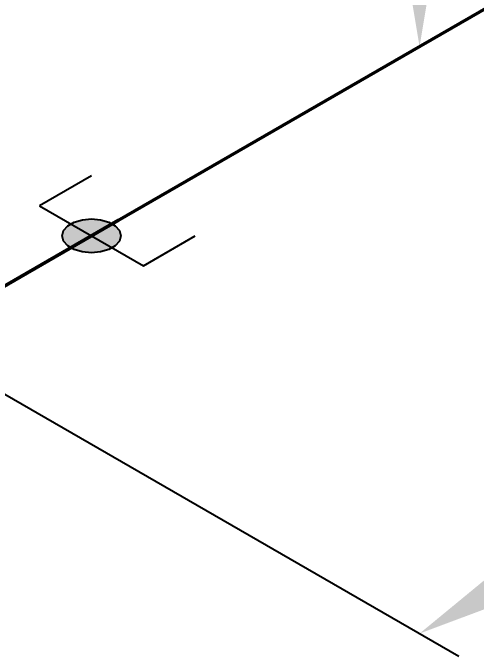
# Model space of a CAD drawing. Header units: millimetres. Extents: x 0 to 594, y 0 to 420.
# Drawn here: x 276.98 to 288.8, y 97.62 to 114.06 of the extents above; entities that cross this region are included whole.
import ezdxf

# ---------------------------------------------------------------- set-up
doc = ezdxf.new("R2010")
doc.units = ezdxf.units.MM
doc.header["$LTSCALE"] = 0.25
doc.layers.add('용접', color=1, linetype='Continuous')
doc.layers.add('치수', color=1, linetype='Continuous')
doc.layers.add('파이프 작은 보어', color=30, linetype='Continuous', lineweight=50)
doc.styles.add('AdskIsoMetric', font='arial.ttf', dxfattribs={"width": 0.8, "height": 2.5})
doc.styles.add('AdskIsoMetric-30', font='arial.ttf', dxfattribs={"width": 0.8, "height": 2.5})
doc.dimstyles.new('AdskIsoMetric', dxfattribs={"dimtxt": 2.5, "dimasz": 2.5, "dimexe": 1, "dimexo": 2, "dimgap": 0.8, "dimtad": 1, "dimdec": 0, "dimrnd": 1, "dimzin": 0, "dimdsep": 46, "dimtxsty": 'AdskIsoMetric', "dimcen": 0, "dimclrt": 7, "dimadec": 0, "dimazin": 0, "dimtfac": 1, "dimtdec": 0, "dimtmove": 1, "dimatfit": 3, "dimfxl": 0, "dimfrac": 2, "dimtolj": 1, "dimtzin": 0, "dimarcsym": 0})

# ---------------------------------------------------------------- blocks, each defined once
blk = doc.blocks.new('*D92')
at = {"layer": 'Defpoints', "color": 0}
for p in [(357.332, 153.599), (370.322, 146.099), (274.369, 105.701)]:
    blk.add_point(p, dxfattribs=at)
at = {"layer": '치수', "color": 0, "lineweight": -2}
for p, q in [((359.332, 152.444), (371.322, 145.522)), ((289.525, 99.451), (368.157, 144.849)), ((276.369, 104.546), (288.36, 97.623))]:
    blk.add_line(p, q, dxfattribs=at)
at = {"layer": '치수', "color": 0}
for points in [[(367.949, 145.21), (368.365, 144.488), (370.322, 146.099)], [(289.316, 99.812), (289.733, 99.09), (287.36, 98.201)]]:
    blk.add_solid(points, dxfattribs=at)
at = {"layer": '치수', "color": 7, "insert": (326.574, 123.459), "char_height": 2.5, "attachment_point": 5, "rotation": 30, "style": 'AdskIsoMetric-30'}
blk.add_mtext('\\A1;48822', dxfattribs=at)
blk = doc.blocks.new('*D93')
at = {"layer": 'Defpoints', "color": 0}
for p in [(274.369, 129.856), (287.36, 113.201), (274.369, 105.701)]:
    blk.add_point(p, dxfattribs=at)
at = {"layer": '치수', "color": 0, "lineweight": -2}
for p, q in [((276.369, 131.011), (288.36, 137.933)), ((287.36, 134.856), (287.36, 115.701))]:
    blk.add_line(p, q, dxfattribs=at)
at = {"layer": '치수', "color": 0}
for points in [[(286.943, 134.856), (287.776, 134.856), (287.36, 137.356)], [(286.943, 115.701), (287.776, 115.701), (287.36, 113.201)]]:
    blk.add_solid(points, dxfattribs=at)
at = {"layer": '치수', "color": 7, "insert": (285.093, 123.969), "char_height": 2.5, "attachment_point": 5, "rotation": 90, "style": 'AdskIsoMetric-30'}
blk.add_mtext('\\A1;5841', dxfattribs=at)
blk = doc.blocks.new('엘보우-1-Iso2DSkew180')
at = {"color": 0, "linetype": 'ByBlock', "lineweight": -2, "extrusion": (0.707107, -0.408248, 0.57735)}
for p, q in [((0, 6.124), (0, 0.798)), ((0.691, 0.399), (5.303, 3.062))]:
    blk.add_line(p, q, dxfattribs=at)
at = {"linetype": 'ByBlock'}
blk.add_ellipse((0.691, 1.197), major_axis=(0.489, 0.846), ratio=0.57735, start_param=2.356194, end_param=3.926991, dxfattribs=at)
blk = doc.blocks.new('SocketWeld-1-IsoRight')
blk.add_hatch(color=256).paths.add_polyline_path([(0.0055, 0.0371), (0.0057, 0.0369), (0.006, 0.0367), (0.0062, 0.0365), (0.0064, 0.0363), (0.0066, 0.0361), (0.0068, 0.0359), (0.007, 0.0357), (0.0072, 0.0355), (0.0075, 0.0353), (0.0077, 0.0351), (0.0079, 0.0349), (0.0081, 0.0347), (0.0083, 0.0345), (0.0085, 0.0343), (0.0088, 0.0341), (0.009, 0.0339), (0.0092, 0.0337), (0.0094, 0.0334), (0.0096, 0.0332), (0.0098, 0.033), (0.01, 0.0328), (0.0103, 0.0326), (0.0105, 0.0324), (0.0107, 0.0322), (0.0109, 0.032), (0.0111, 0.0318), (0.0113, 0.0316), (0.0115, 0.0314), (0.0118, 0.0312), (0.012, 0.031), (0.0122, 0.0308), (0.0124, 0.0306), (0.0126, 0.0304), (0.0128, 0.0302), (0.013, 0.03), (0.0133, 0.0298), (0.0135, 0.0296), (0.0137, 0.0294), (0.0139, 0.0292), (0.0141, 0.0289), (0.0143, 0.0287), (0.0145, 0.0285), (0.0148, 0.0283), (0.015, 0.0281), (0.0152, 0.0279), (0.0154, 0.0277), (0.0156, 0.0275), (0.0158, 0.0273), (0.0161, 0.0271), (0.0161, 0.0271), (0.0162, 0.0268), (0.0164, 0.0266), (0.0166, 0.0263), (0.0168, 0.0261), (0.017, 0.0258), (0.0171, 0.0256), (0.0173, 0.0253), (0.0175, 0.025), (0.0177, 0.0248), (0.0179, 0.0245), (0.0181, 0.0243), (0.0182, 0.024), (0.0184, 0.0237), (0.0186, 0.0235), (0.0188, 0.0232), (0.019, 0.023), (0.0192, 0.0227), (0.0193, 0.0225), (0.0195, 0.0222), (0.0197, 0.0219), (0.0199, 0.0217), (0.0201, 0.0214), (0.0203, 0.0212), (0.0204, 0.0209), (0.0206, 0.0206), (0.0208, 0.0204), (0.021, 0.0201), (0.0212, 0.0199), (0.0213, 0.0196), (0.0215, 0.0193), (0.0217, 0.0191), (0.0219, 0.0188), (0.0221, 0.0186), (0.0223, 0.0183), (0.0224, 0.0181), (0.0226, 0.0178), (0.0228, 0.0175), (0.023, 0.0173), (0.0232, 0.017), (0.0234, 0.0168), (0.0235, 0.0165), (0.0237, 0.0162), (0.0239, 0.016), (0.0241, 0.0157), (0.0243, 0.0155), (0.0245, 0.0152), (0.0246, 0.015), (0.0248, 0.0147), (0.025, 0.0144), (0.025, 0.0144), (0.0251, 0.0141), (0.0253, 0.0139), (0.0254, 0.0136), (0.0255, 0.0133), (0.0257, 0.013), (0.0258, 0.0127), (0.0259, 0.0124), (0.0261, 0.0121), (0.0262, 0.0118), (0.0263, 0.0116), (0.0265, 0.0113), (0.0266, 0.011), (0.0267, 0.0107), (0.0269, 0.0104), (0.027, 0.0101), (0.0271, 0.0098), (0.0273, 0.0095), (0.0274, 0.0093), (0.0275, 0.009), (0.0277, 0.0087), (0.0278, 0.0084), (0.0279, 0.0081), (0.0281, 0.0078), (0.0282, 0.0075), (0.0283, 0.0072), (0.0284, 0.007), (0.0286, 0.0067), (0.0287, 0.0064), (0.0288, 0.0061), (0.029, 0.0058), (0.0291, 0.0055), (0.0292, 0.0052), (0.0294, 0.0049), (0.0295, 0.0047), (0.0296, 0.0044), (0.0298, 0.0041), (0.0299, 0.0038), (0.03, 0.0035), (0.0302, 0.0032), (0.0303, 0.0029), (0.0304, 0.0026), (0.0306, 0.0024), (0.0307, 0.0021), (0.0308, 0.0018), (0.031, 0.0015), (0.0311, 0.0012), (0.0312, 0.0009), (0.0314, 0.0006), (0.0315, 0.0003), (0.0315, 0.0003), (0.0316, 0.0001), (0.0316, -0.0002), (0.0317, -0.0005), (0.0318, -0.0008), (0.0319, -0.0011), (0.0319, -0.0014), (0.032, -0.0017), (0.0321, -0.002), (0.0321, -0.0022), (0.0322, -0.0025), (0.0323, -0.0028), (0.0323, -0.0031), (0.0324, -0.0034), (0.0325, -0.0037), (0.0325, -0.004), (0.0326, -0.0043), (0.0327, -0.0046), (0.0328, -0.0048), (0.0328, -0.0051), (0.0329, -0.0054), (0.033, -0.0057), (0.033, -0.006), (0.0331, -0.0063), (0.0332, -0.0066), (0.0332, -0.0069), (0.0333, -0.0071), (0.0334, -0.0074), (0.0335, -0.0077), (0.0335, -0.008), (0.0336, -0.0083), (0.0337, -0.0086), (0.0337, -0.0089), (0.0338, -0.0092), (0.0339, -0.0095), (0.0339, -0.0097), (0.034, -0.01), (0.0341, -0.0103), (0.0342, -0.0106), (0.0342, -0.0109), (0.0343, -0.0112), (0.0344, -0.0115), (0.0344, -0.0118), (0.0345, -0.012), (0.0346, -0.0123), (0.0346, -0.0126), (0.0347, -0.0129), (0.0348, -0.0132), (0.0349, -0.0135), (0.0349, -0.0138), (0.0349, -0.0138), (0.0349, -0.014), (0.0349, -0.0143), (0.0349, -0.0146), (0.0349, -0.0148), (0.0349, -0.0151), (0.0349, -0.0153), (0.0349, -0.0156), (0.0349, -0.0159), (0.0349, -0.0161), (0.0349, -0.0164), (0.0349, -0.0166), (0.0349, -0.0169), (0.0349, -0.0172), (0.0349, -0.0174), (0.0349, -0.0177), (0.0349, -0.0179), (0.0349, -0.0182), (0.0349, -0.0185), (0.0349, -0.0187), (0.0349, -0.019), (0.0349, -0.0192), (0.0349, -0.0195), (0.0349, -0.0198), (0.0349, -0.02), (0.0349, -0.0203), (0.0349, -0.0206), (0.0349, -0.0208), (0.0349, -0.0211), (0.0349, -0.0213), (0.0349, -0.0216), (0.0349, -0.0219), (0.0349, -0.0221), (0.0349, -0.0224), (0.0349, -0.0226), (0.0349, -0.0229), (0.0349, -0.0232), (0.0349, -0.0234), (0.0349, -0.0237), (0.0349, -0.0239), (0.0349, -0.0242), (0.0349, -0.0245), (0.0349, -0.0247), (0.0349, -0.025), (0.0349, -0.0252), (0.0349, -0.0255), (0.0349, -0.0258), (0.0349, -0.026), (0.0349, -0.0263), (0.0349, -0.0265), (0.0349, -0.0265), (0.0349, -0.0268), (0.0348, -0.027), (0.0347, -0.0272), (0.0346, -0.0274), (0.0346, -0.0276), (0.0345, -0.0278), (0.0344, -0.028), (0.0344, -0.0282), (0.0343, -0.0284), (0.0342, -0.0286), (0.0342, -0.0288), (0.0341, -0.029), (0.034, -0.0292), (0.0339, -0.0295), (0.0339, -0.0297), (0.0338, -0.0299), (0.0337, -0.0301), (0.0337, -0.0303), (0.0336, -0.0305), (0.0335, -0.0307), (0.0335, -0.0309), (0.0334, -0.0311), (0.0333, -0.0313), (0.0332, -0.0315), (0.0332, -0.0317), (0.0331, -0.0319), (0.033, -0.0322), (0.033, -0.0324), (0.0329, -0.0326), (0.0328, -0.0328), (0.0328, -0.033), (0.0327, -0.0332), (0.0326, -0.0334), (0.0325, -0.0336), (0.0325, -0.0338), (0.0324, -0.034), (0.0323, -0.0342), (0.0323, -0.0344), (0.0322, -0.0346), (0.0321, -0.0349), (0.0321, -0.0351), (0.032, -0.0353), (0.0319, -0.0355), (0.0319, -0.0357), (0.0318, -0.0359), (0.0317, -0.0361), (0.0316, -0.0363), (0.0316, -0.0365), (0.0315, -0.0367), (0.0315, -0.0367), (0.0314, -0.0369), (0.0312, -0.037), (0.0311, -0.0371), (0.031, -0.0373), (0.0308, -0.0374), (0.0307, -0.0375), (0.0306, -0.0377), (0.0304, -0.0378), (0.0303, -0.0379), (0.0302, -0.0381), (0.03, -0.0382), (0.0299, -0.0383), (0.0298, -0.0385), (0.0296, -0.0386), (0.0295, -0.0387), (0.0294, -0.0389), (0.0292, -0.039), (0.0291, -0.0391), (0.029, -0.0393), (0.0288, -0.0394), (0.0287, -0.0395), (0.0286, -0.0397), (0.0284, -0.0398), (0.0283, -0.0399), (0.0282, -0.0401), (0.0281, -0.0402), (0.0279, -0.0403), (0.0278, -0.0405), (0.0277, -0.0406), (0.0275, -0.0408), (0.0274, -0.0409), (0.0273, -0.041), (0.0271, -0.0412), (0.027, -0.0413), (0.0269, -0.0414), (0.0267, -0.0416), (0.0266, -0.0417), (0.0265, -0.0418), (0.0263, -0.042), (0.0262, -0.0421), (0.0261, -0.0422), (0.0259, -0.0424), (0.0258, -0.0425), (0.0257, -0.0426), (0.0255, -0.0428), (0.0254, -0.0429), (0.0253, -0.043), (0.0251, -0.0432), (0.025, -0.0433), (0.025, -0.0433), (0.0248, -0.0433), (0.0246, -0.0434), (0.0245, -0.0434), (0.0243, -0.0435), (0.0241, -0.0435), (0.0239, -0.0436), (0.0237, -0.0436), (0.0235, -0.0437), (0.0234, -0.0437), (0.0232, -0.0438), (0.023, -0.0438), (0.0228, -0.0439), (0.0226, -0.0439), (0.0224, -0.044), (0.0223, -0.044), (0.0221, -0.0441), (0.0219, -0.0441), (0.0217, -0.0442), (0.0215, -0.0442), (0.0213, -0.0443), (0.0212, -0.0443), (0.021, -0.0444), (0.0208, -0.0444), (0.0206, -0.0444), (0.0204, -0.0445), (0.0203, -0.0445), (0.0201, -0.0446), (0.0199, -0.0446), (0.0197, -0.0447), (0.0195, -0.0447), (0.0193, -0.0448), (0.0192, -0.0448), (0.019, -0.0449), (0.0188, -0.0449), (0.0186, -0.045), (0.0184, -0.045), (0.0182, -0.0451), (0.0181, -0.0451), (0.0179, -0.0452), (0.0177, -0.0452), (0.0175, -0.0453), (0.0173, -0.0453), (0.0171, -0.0454), (0.017, -0.0454), (0.0168, -0.0455), (0.0166, -0.0455), (0.0164, -0.0455), (0.0162, -0.0456), (0.0161, -0.0456), (0.0161, -0.0456), (0.0158, -0.0456), (0.0156, -0.0456), (0.0154, -0.0455), (0.0152, -0.0455), (0.015, -0.0454), (0.0148, -0.0454), (0.0145, -0.0453), (0.0143, -0.0453), (0.0141, -0.0453), (0.0139, -0.0452), (0.0137, -0.0452), (0.0135, -0.0451), (0.0133, -0.0451), (0.013, -0.045), (0.0128, -0.045), (0.0126, -0.0449), (0.0124, -0.0449), (0.0122, -0.0449), (0.012, -0.0448), (0.0118, -0.0448), (0.0115, -0.0447), (0.0113, -0.0447), (0.0111, -0.0446), (0.0109, -0.0446), (0.0107, -0.0446), (0.0105, -0.0445), (0.0103, -0.0445), (0.01, -0.0444), (0.0098, -0.0444), (0.0096, -0.0443), (0.0094, -0.0443), (0.0092, -0.0443), (0.009, -0.0442), (0.0088, -0.0442), (0.0085, -0.0441), (0.0083, -0.0441), (0.0081, -0.044), (0.0079, -0.044), (0.0077, -0.0439), (0.0075, -0.0439), (0.0072, -0.0439), (0.007, -0.0438), (0.0068, -0.0438), (0.0066, -0.0437), (0.0064, -0.0437), (0.0062, -0.0436), (0.006, -0.0436), (0.0057, -0.0436), (0.0055, -0.0435), (0.0055, -0.0435), (0.0053, -0.0434), (0.0051, -0.0433), (0.0049, -0.0431), (0.0046, -0.043), (0.0044, -0.0429), (0.0042, -0.0427), (0.004, -0.0426), (0.0037, -0.0425), (0.0035, -0.0423), (0.0033, -0.0422), (0.003, -0.0421), (0.0028, -0.042), (0.0026, -0.0418), (0.0024, -0.0417), (0.0021, -0.0416), (0.0019, -0.0414), (0.0017, -0.0413), (0.0015, -0.0412), (0.0012, -0.041), (0.001, -0.0409), (0.0008, -0.0408), (0.0006, -0.0406), (0.0003, -0.0405), (0.0001, -0.0404), (-0.0001, -0.0403), (-0.0003, -0.0401), (-0.0006, -0.04), (-0.0008, -0.0399), (-0.001, -0.0397), (-0.0012, -0.0396), (-0.0015, -0.0395), (-0.0017, -0.0393), (-0.0019, -0.0392), (-0.0021, -0.0391), (-0.0024, -0.039), (-0.0026, -0.0388), (-0.0028, -0.0387), (-0.003, -0.0386), (-0.0033, -0.0384), (-0.0035, -0.0383), (-0.0037, -0.0382), (-0.004, -0.038), (-0.0042, -0.0379), (-0.0044, -0.0378), (-0.0046, -0.0377), (-0.0049, -0.0375), (-0.0051, -0.0374), (-0.0053, -0.0373), (-0.0055, -0.0371), (-0.0055, -0.0371), (-0.0057, -0.0369), (-0.006, -0.0367), (-0.0062, -0.0365), (-0.0064, -0.0363), (-0.0066, -0.0361), (-0.0068, -0.0359), (-0.007, -0.0357), (-0.0072, -0.0355), (-0.0075, -0.0353), (-0.0077, -0.0351), (-0.0079, -0.0349), (-0.0081, -0.0347), (-0.0083, -0.0345), (-0.0085, -0.0343), (-0.0088, -0.0341), (-0.009, -0.0339), (-0.0092, -0.0337), (-0.0094, -0.0334), (-0.0096, -0.0332), (-0.0098, -0.033), (-0.01, -0.0328), (-0.0103, -0.0326), (-0.0105, -0.0324), (-0.0107, -0.0322), (-0.0109, -0.032), (-0.0111, -0.0318), (-0.0113, -0.0316), (-0.0115, -0.0314), (-0.0118, -0.0312), (-0.012, -0.031), (-0.0122, -0.0308), (-0.0124, -0.0306), (-0.0126, -0.0304), (-0.0128, -0.0302), (-0.013, -0.03), (-0.0133, -0.0298), (-0.0135, -0.0296), (-0.0137, -0.0294), (-0.0139, -0.0292), (-0.0141, -0.0289), (-0.0143, -0.0287), (-0.0145, -0.0285), (-0.0148, -0.0283), (-0.015, -0.0281), (-0.0152, -0.0279), (-0.0154, -0.0277), (-0.0156, -0.0275), (-0.0158, -0.0273), (-0.0161, -0.0271), (-0.0161, -0.0271), (-0.0162, -0.0268), (-0.0164, -0.0266), (-0.0166, -0.0263), (-0.0168, -0.0261), (-0.017, -0.0258), (-0.0171, -0.0256), (-0.0173, -0.0253), (-0.0175, -0.025), (-0.0177, -0.0248), (-0.0179, -0.0245), (-0.0181, -0.0243), (-0.0182, -0.024), (-0.0184, -0.0237), (-0.0186, -0.0235), (-0.0188, -0.0232), (-0.019, -0.023), (-0.0192, -0.0227), (-0.0193, -0.0225), (-0.0195, -0.0222), (-0.0197, -0.0219), (-0.0199, -0.0217), (-0.0201, -0.0214), (-0.0203, -0.0212), (-0.0204, -0.0209), (-0.0206, -0.0206), (-0.0208, -0.0204), (-0.021, -0.0201), (-0.0212, -0.0199), (-0.0213, -0.0196), (-0.0215, -0.0193), (-0.0217, -0.0191), (-0.0219, -0.0188), (-0.0221, -0.0186), (-0.0223, -0.0183), (-0.0224, -0.0181), (-0.0226, -0.0178), (-0.0228, -0.0175), (-0.023, -0.0173), (-0.0232, -0.017), (-0.0234, -0.0168), (-0.0235, -0.0165), (-0.0237, -0.0162), (-0.0239, -0.016), (-0.0241, -0.0157), (-0.0243, -0.0155), (-0.0245, -0.0152), (-0.0246, -0.015), (-0.0248, -0.0147), (-0.025, -0.0144), (-0.025, -0.0144), (-0.0251, -0.0141), (-0.0253, -0.0139), (-0.0254, -0.0136), (-0.0255, -0.0133), (-0.0257, -0.013), (-0.0258, -0.0127), (-0.0259, -0.0124), (-0.0261, -0.0121), (-0.0262, -0.0118), (-0.0263, -0.0116), (-0.0265, -0.0113), (-0.0266, -0.011), (-0.0267, -0.0107), (-0.0269, -0.0104), (-0.027, -0.0101), (-0.0271, -0.0098), (-0.0273, -0.0095), (-0.0274, -0.0093), (-0.0275, -0.009), (-0.0277, -0.0087), (-0.0278, -0.0084), (-0.0279, -0.0081), (-0.0281, -0.0078), (-0.0282, -0.0075), (-0.0283, -0.0072), (-0.0284, -0.007), (-0.0286, -0.0067), (-0.0287, -0.0064), (-0.0288, -0.0061), (-0.029, -0.0058), (-0.0291, -0.0055), (-0.0292, -0.0052), (-0.0294, -0.0049), (-0.0295, -0.0047), (-0.0296, -0.0044), (-0.0298, -0.0041), (-0.0299, -0.0038), (-0.03, -0.0035), (-0.0302, -0.0032), (-0.0303, -0.0029), (-0.0304, -0.0026), (-0.0306, -0.0024), (-0.0307, -0.0021), (-0.0308, -0.0018), (-0.031, -0.0015), (-0.0311, -0.0012), (-0.0312, -0.0009), (-0.0314, -0.0006), (-0.0315, -0.0003), (-0.0315, -0.0003), (-0.0316, -0.0001), (-0.0316, 0.0002), (-0.0317, 0.0005), (-0.0318, 0.0008), (-0.0319, 0.0011), (-0.0319, 0.0014), (-0.032, 0.0017), (-0.0321, 0.002), (-0.0321, 0.0022), (-0.0322, 0.0025), (-0.0323, 0.0028), (-0.0323, 0.0031), (-0.0324, 0.0034), (-0.0325, 0.0037), (-0.0325, 0.004), (-0.0326, 0.0043), (-0.0327, 0.0046), (-0.0328, 0.0048), (-0.0328, 0.0051), (-0.0329, 0.0054), (-0.033, 0.0057), (-0.033, 0.006), (-0.0331, 0.0063), (-0.0332, 0.0066), (-0.0332, 0.0069), (-0.0333, 0.0071), (-0.0334, 0.0074), (-0.0335, 0.0077), (-0.0335, 0.008), (-0.0336, 0.0083), (-0.0337, 0.0086), (-0.0337, 0.0089), (-0.0338, 0.0092), (-0.0339, 0.0095), (-0.0339, 0.0097), (-0.034, 0.01), (-0.0341, 0.0103), (-0.0342, 0.0106), (-0.0342, 0.0109), (-0.0343, 0.0112), (-0.0344, 0.0115), (-0.0344, 0.0118), (-0.0345, 0.012), (-0.0346, 0.0123), (-0.0346, 0.0126), (-0.0347, 0.0129), (-0.0348, 0.0132), (-0.0349, 0.0135), (-0.0349, 0.0138), (-0.0349, 0.0138), (-0.0349, 0.014), (-0.0349, 0.0143), (-0.0349, 0.0146), (-0.0349, 0.0148), (-0.0349, 0.0151), (-0.0349, 0.0153), (-0.0349, 0.0156), (-0.0349, 0.0159), (-0.0349, 0.0161), (-0.0349, 0.0164), (-0.0349, 0.0166), (-0.0349, 0.0169), (-0.0349, 0.0172), (-0.0349, 0.0174), (-0.0349, 0.0177), (-0.0349, 0.0179), (-0.0349, 0.0182), (-0.0349, 0.0185), (-0.0349, 0.0187), (-0.0349, 0.019), (-0.0349, 0.0192), (-0.0349, 0.0195), (-0.0349, 0.0198), (-0.0349, 0.02), (-0.0349, 0.0203), (-0.0349, 0.0206), (-0.0349, 0.0208), (-0.0349, 0.0211), (-0.0349, 0.0213), (-0.0349, 0.0216), (-0.0349, 0.0219), (-0.0349, 0.0221), (-0.0349, 0.0224), (-0.0349, 0.0226), (-0.0349, 0.0229), (-0.0349, 0.0232), (-0.0349, 0.0234), (-0.0349, 0.0237), (-0.0349, 0.0239), (-0.0349, 0.0242), (-0.0349, 0.0245), (-0.0349, 0.0247), (-0.0349, 0.025), (-0.0349, 0.0252), (-0.0349, 0.0255), (-0.0349, 0.0258), (-0.0349, 0.026), (-0.0349, 0.0263), (-0.0349, 0.0265), (-0.0349, 0.0265), (-0.0349, 0.0268), (-0.0348, 0.027), (-0.0347, 0.0272), (-0.0346, 0.0274), (-0.0346, 0.0276), (-0.0345, 0.0278), (-0.0344, 0.028), (-0.0344, 0.0282), (-0.0343, 0.0284), (-0.0342, 0.0286), (-0.0342, 0.0288), (-0.0341, 0.029), (-0.034, 0.0292), (-0.0339, 0.0295), (-0.0339, 0.0297), (-0.0338, 0.0299), (-0.0337, 0.0301), (-0.0337, 0.0303), (-0.0336, 0.0305), (-0.0335, 0.0307), (-0.0335, 0.0309), (-0.0334, 0.0311), (-0.0333, 0.0313), (-0.0332, 0.0315), (-0.0332, 0.0317), (-0.0331, 0.0319), (-0.033, 0.0322), (-0.033, 0.0324), (-0.0329, 0.0326), (-0.0328, 0.0328), (-0.0328, 0.033), (-0.0327, 0.0332), (-0.0326, 0.0334), (-0.0325, 0.0336), (-0.0325, 0.0338), (-0.0324, 0.034), (-0.0323, 0.0342), (-0.0323, 0.0344), (-0.0322, 0.0346), (-0.0321, 0.0349), (-0.0321, 0.0351), (-0.032, 0.0353), (-0.0319, 0.0355), (-0.0319, 0.0357), (-0.0318, 0.0359), (-0.0317, 0.0361), (-0.0316, 0.0363), (-0.0316, 0.0365), (-0.0315, 0.0367), (-0.0315, 0.0367), (-0.0314, 0.0369), (-0.0312, 0.037), (-0.0311, 0.0371), (-0.031, 0.0373), (-0.0308, 0.0374), (-0.0307, 0.0375), (-0.0306, 0.0377), (-0.0304, 0.0378), (-0.0303, 0.0379), (-0.0302, 0.0381), (-0.03, 0.0382), (-0.0299, 0.0383), (-0.0298, 0.0385), (-0.0296, 0.0386), (-0.0295, 0.0387), (-0.0294, 0.0389), (-0.0292, 0.039), (-0.0291, 0.0391), (-0.029, 0.0393), (-0.0288, 0.0394), (-0.0287, 0.0395), (-0.0286, 0.0397), (-0.0284, 0.0398), (-0.0283, 0.0399), (-0.0282, 0.0401), (-0.0281, 0.0402), (-0.0279, 0.0403), (-0.0278, 0.0405), (-0.0277, 0.0406), (-0.0275, 0.0408), (-0.0274, 0.0409), (-0.0273, 0.041), (-0.0271, 0.0412), (-0.027, 0.0413), (-0.0269, 0.0414), (-0.0267, 0.0416), (-0.0266, 0.0417), (-0.0265, 0.0418), (-0.0263, 0.042), (-0.0262, 0.0421), (-0.0261, 0.0422), (-0.0259, 0.0424), (-0.0258, 0.0425), (-0.0257, 0.0426), (-0.0255, 0.0428), (-0.0254, 0.0429), (-0.0253, 0.043), (-0.0251, 0.0432), (-0.025, 0.0433), (-0.025, 0.0433), (-0.0248, 0.0433), (-0.0246, 0.0434), (-0.0245, 0.0434), (-0.0243, 0.0435), (-0.0241, 0.0435), (-0.0239, 0.0436), (-0.0237, 0.0436), (-0.0235, 0.0437), (-0.0234, 0.0437), (-0.0232, 0.0438), (-0.023, 0.0438), (-0.0228, 0.0439), (-0.0226, 0.0439), (-0.0224, 0.044), (-0.0223, 0.044), (-0.0221, 0.0441), (-0.0219, 0.0441), (-0.0217, 0.0442), (-0.0215, 0.0442), (-0.0213, 0.0443), (-0.0212, 0.0443), (-0.021, 0.0444), (-0.0208, 0.0444), (-0.0206, 0.0444), (-0.0204, 0.0445), (-0.0203, 0.0445), (-0.0201, 0.0446), (-0.0199, 0.0446), (-0.0197, 0.0447), (-0.0195, 0.0447), (-0.0193, 0.0448), (-0.0192, 0.0448), (-0.019, 0.0449), (-0.0188, 0.0449), (-0.0186, 0.045), (-0.0184, 0.045), (-0.0182, 0.0451), (-0.0181, 0.0451), (-0.0179, 0.0452), (-0.0177, 0.0452), (-0.0175, 0.0453), (-0.0173, 0.0453), (-0.0171, 0.0454), (-0.017, 0.0454), (-0.0168, 0.0455), (-0.0166, 0.0455), (-0.0164, 0.0455), (-0.0162, 0.0456), (-0.0161, 0.0456), (-0.0161, 0.0456), (-0.0158, 0.0456), (-0.0156, 0.0456), (-0.0154, 0.0455), (-0.0152, 0.0455), (-0.015, 0.0454), (-0.0148, 0.0454), (-0.0145, 0.0453), (-0.0143, 0.0453), (-0.0141, 0.0453), (-0.0139, 0.0452), (-0.0137, 0.0452), (-0.0135, 0.0451), (-0.0133, 0.0451), (-0.013, 0.045), (-0.0128, 0.045), (-0.0126, 0.0449), (-0.0124, 0.0449), (-0.0122, 0.0449), (-0.012, 0.0448), (-0.0118, 0.0448), (-0.0115, 0.0447), (-0.0113, 0.0447), (-0.0111, 0.0446), (-0.0109, 0.0446), (-0.0107, 0.0446), (-0.0105, 0.0445), (-0.0103, 0.0445), (-0.01, 0.0444), (-0.0098, 0.0444), (-0.0096, 0.0443), (-0.0094, 0.0443), (-0.0092, 0.0443), (-0.009, 0.0442), (-0.0088, 0.0442), (-0.0085, 0.0441), (-0.0083, 0.0441), (-0.0081, 0.044), (-0.0079, 0.044), (-0.0077, 0.0439), (-0.0075, 0.0439), (-0.0072, 0.0439), (-0.007, 0.0438), (-0.0068, 0.0438), (-0.0066, 0.0437), (-0.0064, 0.0437), (-0.0062, 0.0436), (-0.006, 0.0436), (-0.0057, 0.0436), (-0.0055, 0.0435), (-0.0055, 0.0435), (-0.0053, 0.0434), (-0.0051, 0.0433), (-0.0049, 0.0431), (-0.0046, 0.043), (-0.0044, 0.0429), (-0.0042, 0.0427), (-0.004, 0.0426), (-0.0037, 0.0425), (-0.0035, 0.0423), (-0.0033, 0.0422), (-0.003, 0.0421), (-0.0028, 0.042), (-0.0026, 0.0418), (-0.0024, 0.0417), (-0.0021, 0.0416), (-0.0019, 0.0414), (-0.0017, 0.0413), (-0.0015, 0.0412), (-0.0012, 0.041), (-0.001, 0.0409), (-0.0008, 0.0408), (-0.0006, 0.0406), (-0.0003, 0.0405), (-0.0001, 0.0404), (0.0001, 0.0403), (0.0003, 0.0401), (0.0006, 0.04), (0.0008, 0.0399), (0.001, 0.0397), (0.0012, 0.0396), (0.0015, 0.0395), (0.0017, 0.0393), (0.0019, 0.0392), (0.0021, 0.0391), (0.0024, 0.039), (0.0026, 0.0388), (0.0028, 0.0387), (0.003, 0.0386), (0.0033, 0.0384), (0.0035, 0.0383), (0.0037, 0.0382), (0.004, 0.038), (0.0042, 0.0379), (0.0044, 0.0378), (0.0046, 0.0377), (0.0049, 0.0375), (0.0051, 0.0374), (0.0053, 0.0373)], flags=0)
at = {"color": 0, "linetype": 'ByBlock', "lineweight": -2, "extrusion": (0.707107, 0.408248, -0.57735)}
for p, q in [((0, 0.1021), (-0.0884, 0.1531)), ((0, -0.1021), (0, 0.1021)), ((-0.025, 0.0433), (-0.0161, 0.0456)), ((-0.0161, 0.0456), (-0.0055, 0.0435)), ((-0.0349, 0.0265), (-0.0315, 0.0367)), ((-0.0315, 0.0367), (-0.025, 0.0433)), ((-0.0055, 0.0435), (0.0055, 0.0371)), ((0.0055, 0.0371), (0.0161, 0.0271)), ((-0.0349, 0.0138), (-0.0349, 0.0265)), ((0.0161, 0.0271), (0.025, 0.0144)), ((-0.0315, -0.0003), (-0.0349, 0.0138)), ((0.025, 0.0144), (0.0315, 0.0003)), ((0.0315, 0.0003), (0.0349, -0.0138)), ((-0.025, -0.0144), (-0.0315, -0.0003)), ((-0.0161, -0.0271), (-0.025, -0.0144)), ((0.0349, -0.0138), (0.0349, -0.0265)), ((-0.0055, -0.0371), (-0.0161, -0.0271)), ((0.0349, -0.0265), (0.0315, -0.0367)), ((0.0055, -0.0435), (-0.0055, -0.0371)), ((0.0161, -0.0456), (0.0055, -0.0435)), ((0.025, -0.0433), (0.0161, -0.0456)), ((0.0315, -0.0367), (0.025, -0.0433)), ((-0.0884, -0.051), (0, -0.1021))]:
    blk.add_line(p, q, dxfattribs=at)

msp = doc.modelspace()

# ---------------------------------------------------------------- linework, layer by layer
at = {"layer": '파이프 작은 보어'}
for points in [[(287.1747, 113.0939), (295.3678, 117.8242)], [(278.9816, 108.3637), (287.1747, 113.0939)]]:
    msp.add_lwpolyline(points, dxfattribs=at)

# ---------------------------------------------------------------- block references
at = {"layer": '용접', "xscale": 15, "yscale": 15, "zscale": 15, "rotation": 240.0000000135473}
msp.add_blockref('SocketWeld-1-IsoRight', (278.9816, 108.3637), dxfattribs=at)
at = {"layer": '파이프 작은 보어'}
msp.add_blockref('엘보우-1-Iso2DSkew180', (274.3694, 105.7008), dxfattribs=at)

# ---------------------------------------------------------------- dimensions: what is measured, and where the dimension line sits
at = {"layer": '치수'}
for base, p1, p2, angle, text, override, picture, middle in [((370.322, 146.099), (274.3694, 105.7008), (357.3316, 153.599), 30, '48822', {"dimtad": 0, "dimlfac": 509.644788, "dimtxsty": 'AdskIsoMetric-30', "dimse1": 0, "dimse2": 0, "dimsd1": 0, "dimsd2": 0, "dimtmove": 1}, '*D92', (326.5737, 123.4588)), ((287.3597, 113.2008), (274.3694, 129.856), (274.3694, 105.7008), 270, '5841', {"dimtad": 0, "dimlfac": 241.827244, "dimtxsty": 'AdskIsoMetric-30', "dimse1": 0, "dimse2": 1, "dimsd1": 0, "dimsd2": 0, "dimtmove": 1}, '*D93', (285.0926, 123.9694))]:
    dim = msp.add_linear_dim(base=base, p1=p1, p2=p2, angle=angle, text=text, dimstyle='AdskIsoMetric', override=override, dxfattribs=at)
    dim.commit()
    dim.dimension.update_dxf_attribs({"geometry": picture, "text_midpoint": middle, "dimtype": 160})

doc.saveas('drawing.dxf')
